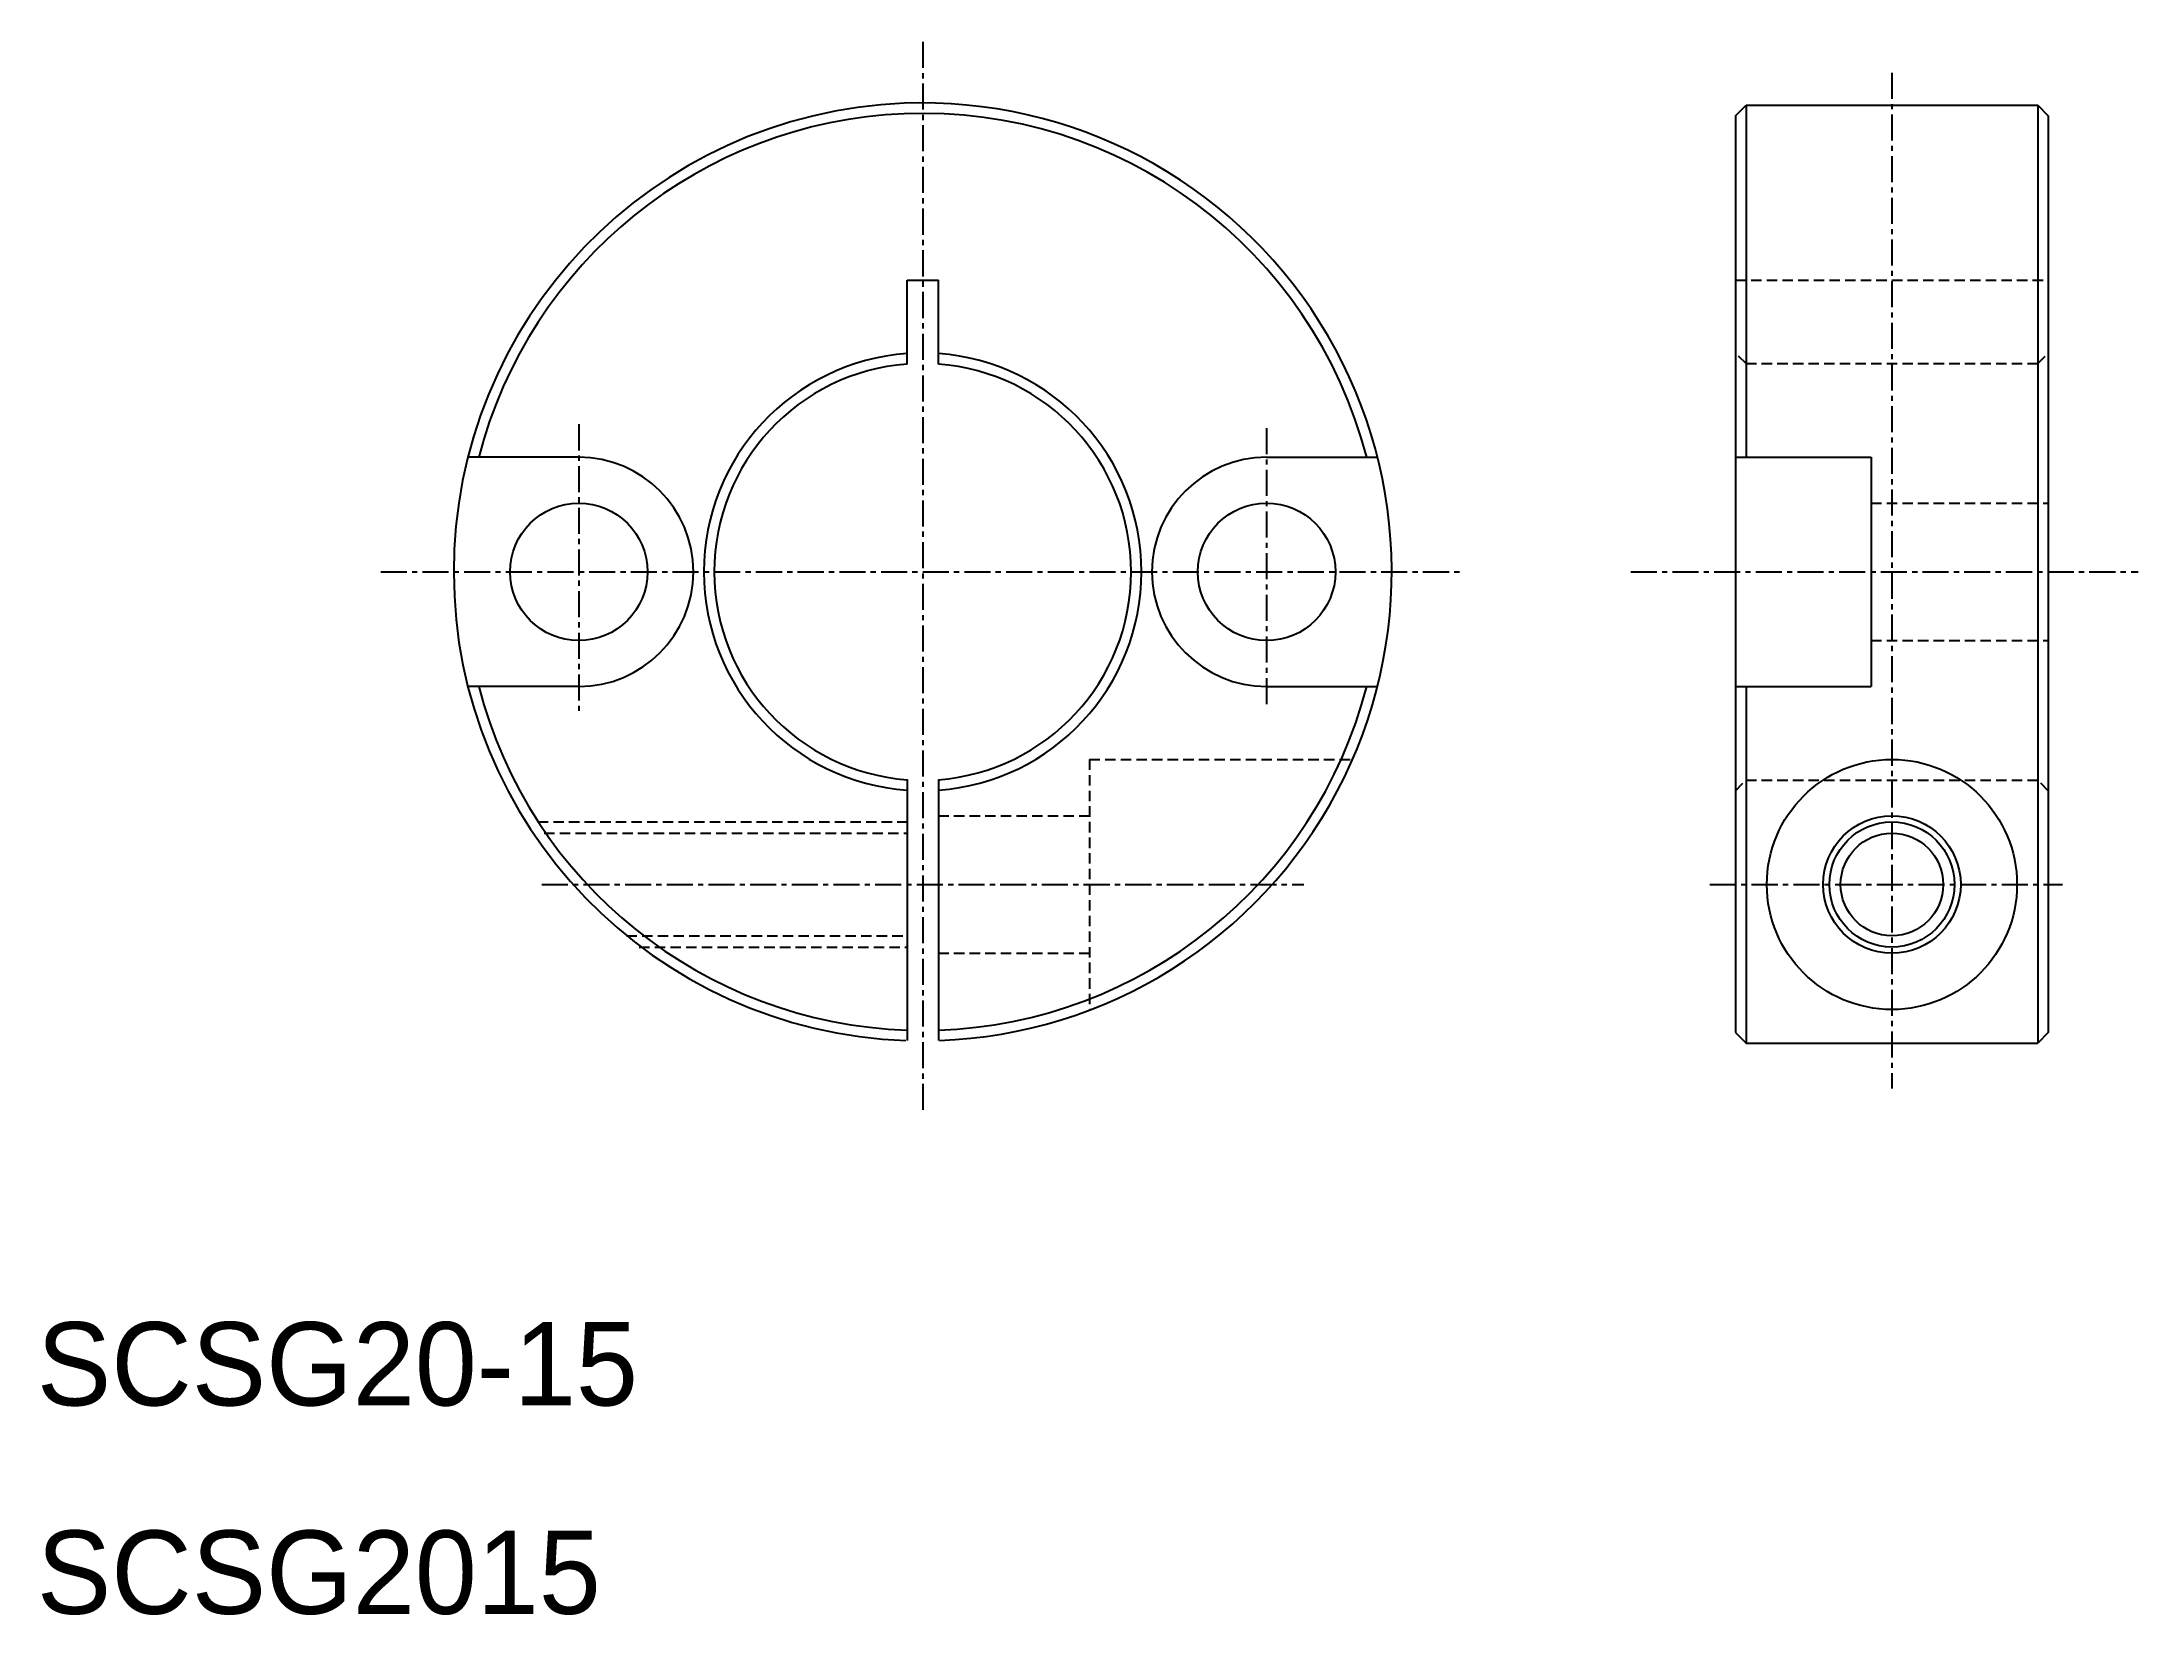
# Model space of a CAD drawing. Extents: x 10 to 111, y 10 to 85.
import ezdxf

# ---------------------------------------------------------------- set-up
doc = ezdxf.new("R2010")
doc.units = 0
doc.linetypes.add('CENTER', pattern=[2, 1.25, -0.25, 0.25, -0.25])
doc.linetypes.add('DASHED', pattern=[0.75, 0.5, -0.25])
doc.layers.get('0').update_dxf_attribs({"linetype": 'CONTINUOUS'})
doc.layers.add('CENTER', color=1, linetype='CENTER')

msp = doc.modelspace()

# ---------------------------------------------------------------- linework, layer by layer
at = {"color": 7, "linetype": 'CONTINUOUS'}
for p, q in [((91.5, 81.89), (92, 82.39)), ((91.5, 81.89), (91.5, 67.96)), ((92, 82.39), (106, 82.39)), ((92, 82.39), (92, 65.5)), ((106, 82.39), (106, 37.39)), ((106, 82.39), (106.5, 81.89)), ((106.5, 81.89), (106.5, 67.96)), ((51.75, 69.97), (51.75, 74)), ((51.75, 74), (53.25, 74)), ((51.75, 74), (53.25, 74)), ((53.25, 69.97), (53.25, 74)), ((91.5, 67.96), (91.5, 52.04)), ((106.5, 67.96), (106.5, 52.04)), ((36, 65.5), (30.68, 65.5)), ((69, 65.5), (74.32, 65.5)), ((91.5, 65.5), (98, 65.5)), ((98, 65.5), (98, 54.5)), ((36, 54.5), (30.68, 54.5)), ((69, 54.5), (74.32, 54.5)), ((91.5, 54.5), (98, 54.5)), ((92, 54.5), (92, 37.39)), ((91.5, 52.04), (91.5, 37.89)), ((106.5, 52.04), (106.5, 37.89)), ((51.75, 50.04), (51.75, 37.51)), ((53.25, 50.04), (53.25, 37.51)), ((91.5, 37.89), (92, 37.39)), ((92, 37.39), (106, 37.39)), ((106.5, 37.89), (106, 37.39))]:
    msp.add_line(p, q, dxfattribs=at)
at = {"color": 3, "linetype": 'DASHED'}
for p, q in [((91.5, 74), (106.5, 74)), ((92, 70), (91.5, 70.5)), ((106, 70), (106.5, 70.5)), ((92, 70), (106, 70)), ((98, 63.3), (106.5, 63.3)), ((98, 56.7), (106.5, 56.7)), ((60.5, 51), (60.5, 39)), ((60.5, 51), (73.12, 51)), ((91.5, 49.5), (92, 50)), ((92, 50), (106, 50)), ((106.5, 49.5), (106, 50)), ((53.25, 48.3), (60.5, 48.3)), ((34.03, 48), (51.75, 48)), ((34.34, 47.46), (51.75, 47.46)), ((38.29, 42.54), (51.75, 42.54)), ((38.9, 42), (51.75, 42)), ((53.25, 41.7), (60.5, 41.7)), ((60.5, 39), (60.58, 39))]:
    msp.add_line(p, q, dxfattribs=at)
at = {"color": 7, "linetype": 'CONTINUOUS'}
for centre, radius in [((36, 60), 3.3), ((69, 60), 3.3), ((99, 45), 6), ((99, 45), 3.3), ((99, 45), 2.46)]:
    msp.add_circle(centre, radius, dxfattribs=at)
at = {"color": 3}
msp.add_circle((99, 45), 3, dxfattribs=at)
at = {"color": 7, "linetype": 'CONTINUOUS'}
for centre, radius, start, end in [((52.5, 60), 22.5, 92.2623, 267.9533), ((52.5, 60), 22.5, 272.0467, 92.2623), ((52.5, 60), 22, 92.3234, 165.5225), ((52.5, 60), 22, 14.4775, 92.3234), ((52.5, 60), 10.5, 94.096, 265.904), ((52.5, 60), 10.5, 274.096, 85.904), ((52.5, 60), 10, 94.3012, 265.6988), ((52.5, 60), 10, 274.3012, 85.6988), ((36, 60), 5.5, 270, 90), ((69, 60), 5.5, 90, 270), ((52.5, 60), 22, 194.4775, 268.0464), ((52.5, 60), 22, 271.9536, 345.5225)]:
    msp.add_arc(centre, radius, start, end, dxfattribs=at)
at = {"layer": 'CENTER', "color": 1, "linetype": 'CENTER'}
for p, q in [((52.5, 85.43), (52.5, 34.19)), ((99, 83.95), (99, 35.21)), ((36, 67.08), (36, 53.28)), ((69, 66.9), (69, 53.43)), ((26.5, 60), (78.5, 60)), ((86.47, 60), (110.81, 60)), ((34.22, 45), (70.78, 45)), ((90.27, 45), (107.19, 45))]:
    msp.add_line(p, q, dxfattribs=at)

# ---------------------------------------------------------------- texts
at = {"color": 7, "linetype": 'CONTINUOUS'}
for s, p in [('SCSG20-15', (10, 20)), ('SCSG2015', (10, 10))]:
    msp.add_text(s, height=4, dxfattribs=at).set_placement(p)

doc.saveas('drawing.dxf')
